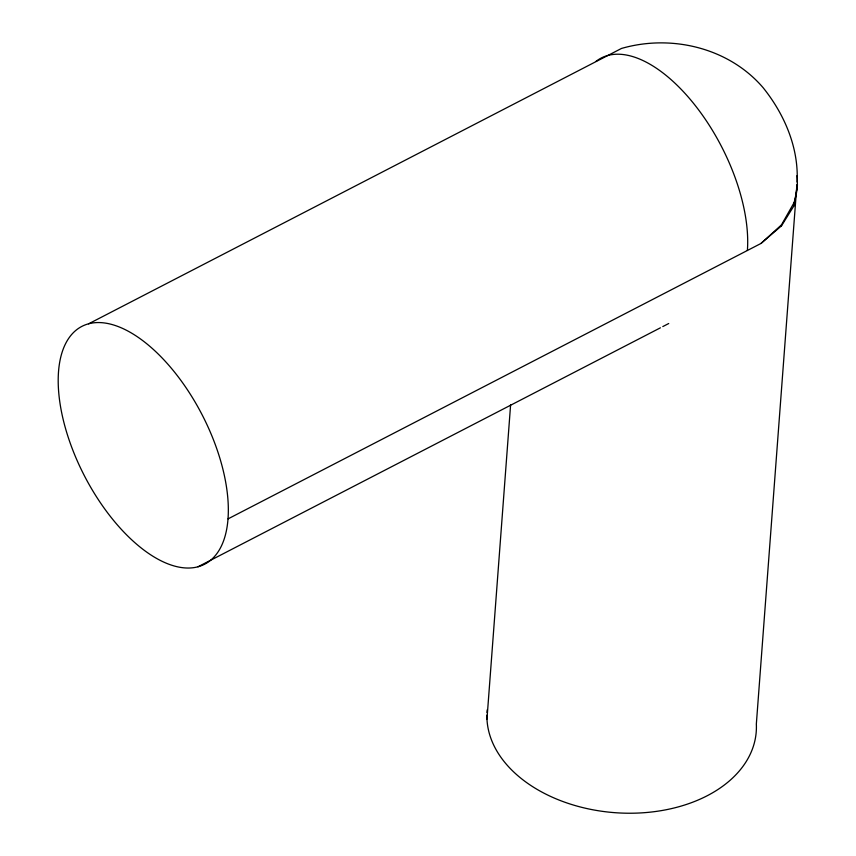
<?xml version="1.0" encoding="UTF-8"?>
<svg xmlns="http://www.w3.org/2000/svg" width="856" height="856" viewBox="0 0 856 856"><rect width="100%" height="100%" fill="white"/><g stroke="black" fill="none" stroke-linecap="round" stroke-linejoin="round"><path stroke-width="1.28" d="M486.968 719.115L510.604 404.845M796.893 184.725L756.34 724.037A134.97 91.357 4.3 0 1 623.168 813.125A134.97 91.357 4.3 0 1 486.904 715.145M797.097 182.061C798.862 147.671 784.374 114.126 763.092 87.665C728.884 47.733 671.318 34.037 621.477 48.45L88.575 323.846M228.071 518.864L760.984 243.457L781.507 225.824L793.951 205.815L797.482 184.789M760.984 243.457L781.464 224.882L793.854 203.022A134.97 91.357 4.3 0 0 797 175.63M198.025 566.768A133.814 66.287 62.7 0 0 172.377 369.471A133.814 66.287 62.7 0 0 59.492 399.677A133.814 66.287 62.7 0 0 198.025 566.768L660.425 327.805M662.79 326.585L668.729 323.515M793.854 203.022L793.951 205.815M781.464 224.882L781.507 225.824M487 712.492A134.97 91.357 4.3 0 1 487.214 709.827M595.937 61.429A133.814 66.287 62.7 0 1 694.077 104.036A133.814 66.287 62.7 0 1 747.384 250.487"/></g></svg>
